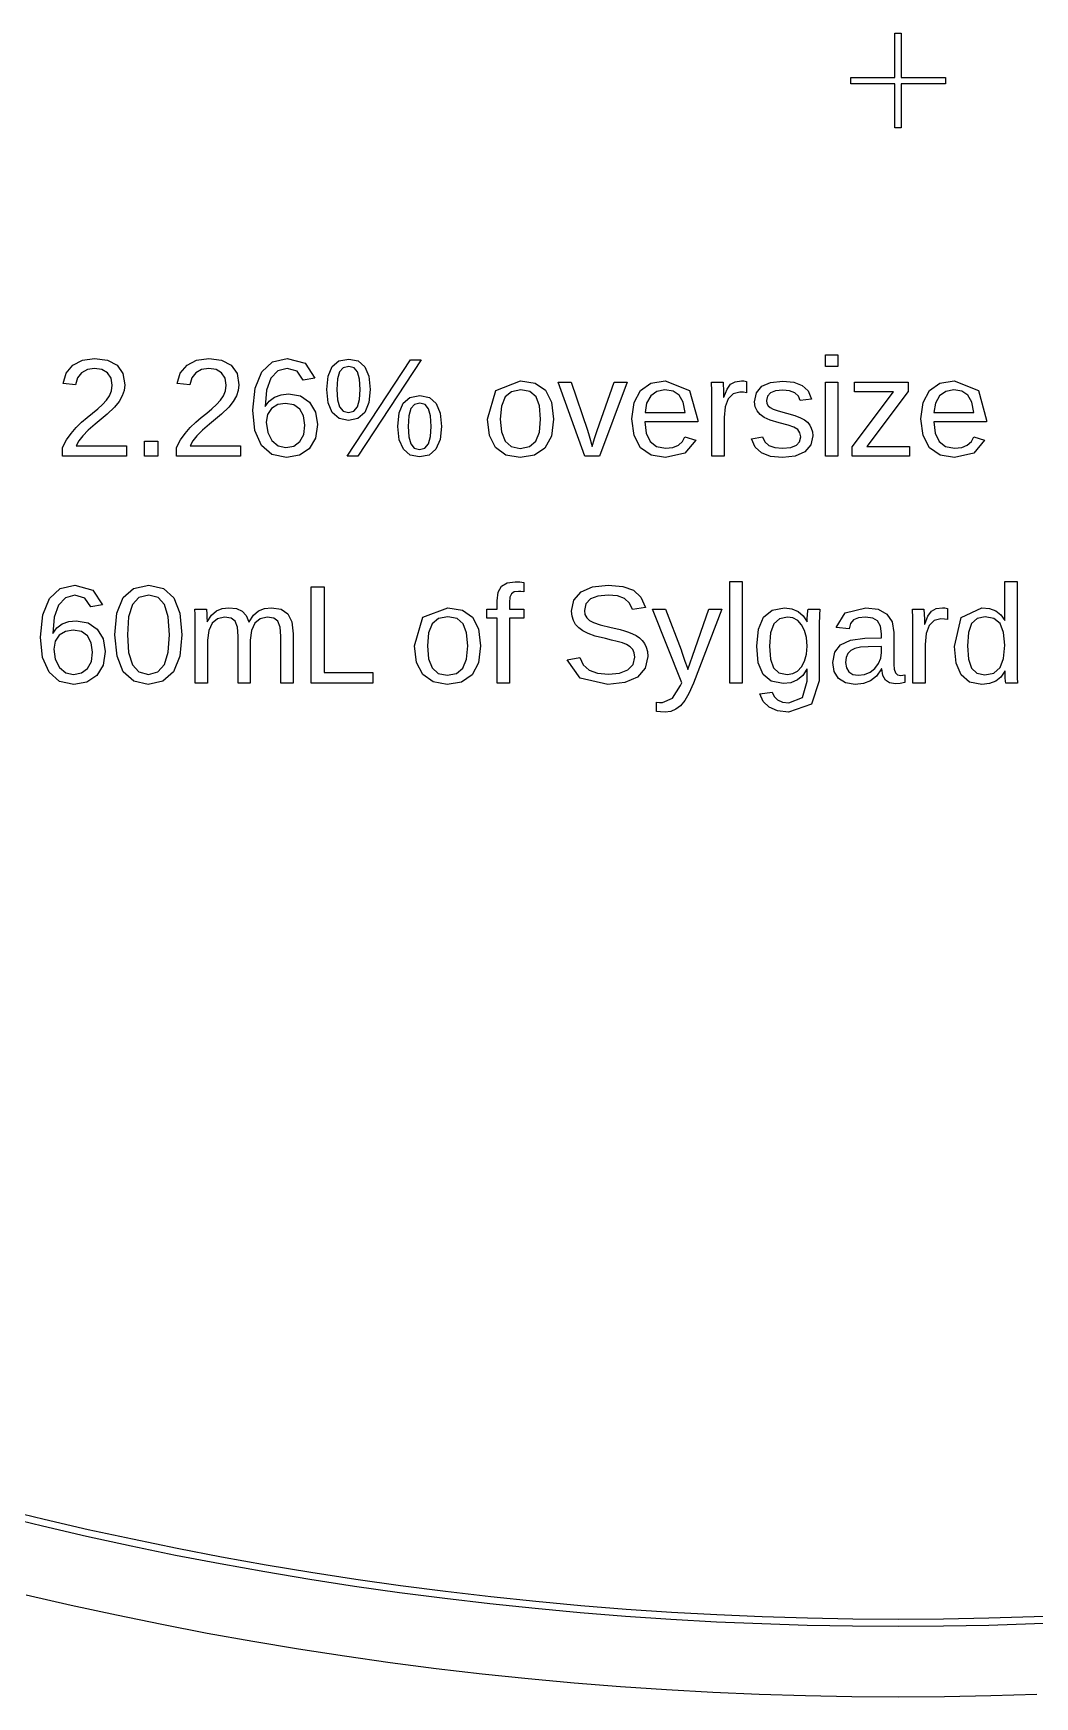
# Model space of a CAD drawing. Extents: x -16 to 132, y -40 to 113.
# Drawn here: x 37.69 to 57.99, y -39.69 to -5.94 of the extents above; entities that cross this region are included whole.
import ezdxf

# ---------------------------------------------------------------- set-up
doc = ezdxf.new("R2010")
doc.units = 0

msp = doc.modelspace()

# ---------------------------------------------------------------- linework, layer by layer
for p, q in [((55.1565, -6.83862), (55.1565, -5.94385)), ((55.1565, -5.94385), (55.2843, -5.94385)), ((55.2843, -5.94385), (55.2843, -6.83862)), ((54.2617, -6.96646), (54.2617, -6.83862)), ((54.2617, -6.83862), (55.1565, -6.83862)), ((55.1565, -6.96646), (54.2617, -6.96646)), ((55.1565, -7.86124), (55.1565, -6.96646)), ((55.2843, -6.83862), (56.1791, -6.83862)), ((56.1791, -6.96646), (55.2843, -6.96646)), ((55.2843, -6.96646), (55.2843, -7.86124)), ((56.1791, -6.83862), (56.1791, -6.96646)), ((55.2843, -7.86124), (55.1565, -7.86124)), ((53.7491, -12.7026), (53.7491, -12.464)), ((53.7491, -12.464), (53.9988, -12.464)), ((53.9988, -12.464), (53.9988, -12.7026)), ((38.3572, -12.8402), (38.4927, -12.6776)), ((38.4927, -12.6776), (38.6884, -12.5736)), ((38.7875, -12.7659), (38.6702, -12.8309)), ((38.6884, -12.5736), (38.933, -12.5389)), ((38.933, -12.7442), (38.7875, -12.7659)), ((38.933, -12.5389), (39.1943, -12.5738)), ((39.0824, -12.7664), (38.933, -12.7442)), ((39.1951, -12.8329), (39.0824, -12.7664)), ((39.1943, -12.5738), (39.3872, -12.6783)), ((39.3872, -12.6783), (39.5063, -12.847)), ((40.6707, -12.8402), (40.8061, -12.6776)), ((40.8061, -12.6776), (41.0018, -12.5736)), ((41.101, -12.7659), (40.9836, -12.8309)), ((41.0018, -12.5736), (41.2464, -12.5389)), ((41.2464, -12.7442), (41.101, -12.7659)), ((41.2464, -12.5389), (41.5077, -12.5738)), ((41.3959, -12.7664), (41.2464, -12.7442)), ((41.5086, -12.8329), (41.3959, -12.7664)), ((41.5077, -12.5738), (41.7007, -12.6783)), ((41.7007, -12.6783), (41.8197, -12.847)), ((42.1855, -13.1415), (42.3218, -12.8108)), ((42.3218, -12.8108), (42.542, -12.6069)), ((42.6469, -12.7912), (42.5056, -12.9404)), ((42.542, -12.6069), (42.8391, -12.5389)), ((42.8363, -12.7414), (42.6469, -12.7912)), ((43.0409, -12.8011), (42.8363, -12.7414)), ((42.8391, -12.5389), (43.1997, -12.6384)), ((43.1581, -12.9799), (43.0409, -12.8011)), ((43.1997, -12.6384), (43.3967, -12.937)), ((43.6666, -12.8994), (43.7466, -12.7061)), ((43.7466, -12.7061), (43.8847, -12.5901)), ((43.8992, -12.8114), (43.8576, -12.9562)), ((43.8847, -12.5901), (44.0851, -12.5514)), ((43.9734, -12.7288), (43.8992, -12.8114)), ((44.0851, -12.7012), (43.9734, -12.7288)), ((44.0546, -14.5222), (45.3333, -12.5681)), ((44.0851, -12.5514), (44.2772, -12.5902)), ((44.1919, -12.7293), (44.0851, -12.7012)), ((44.2626, -12.8135), (44.1919, -12.7293)), ((44.3021, -12.9588), (44.2626, -12.8135)), ((45.551, -12.5681), (44.2695, -14.5222)), ((44.2772, -12.5902), (44.4124, -12.7067)), ((44.4124, -12.7067), (44.4925, -12.9002)), ((45.3333, -12.5681), (45.551, -12.5681)), ((53.9988, -12.7026), (53.7491, -12.7026)), ((38.2936, -13.0507), (38.3572, -12.8402)), ((38.5488, -13.0743), (38.2936, -13.0507)), ((38.5882, -12.9351), (38.5488, -13.0743)), ((38.6702, -12.8309), (38.5882, -12.9351)), ((39.2659, -12.9397), (39.1951, -12.8329)), ((39.2894, -13.0826), (39.2659, -12.9397)), ((39.2757, -13.1956), (39.2894, -13.0826)), ((39.5063, -12.847), (39.546, -13.0743)), ((39.546, -13.0743), (39.533, -13.1877)), ((40.6071, -13.0507), (40.6707, -12.8402)), ((40.8623, -13.0743), (40.6071, -13.0507)), ((40.9016, -12.9351), (40.8623, -13.0743)), ((40.9836, -12.8309), (40.9016, -12.9351)), ((41.5793, -12.9397), (41.5086, -12.8329)), ((41.6029, -13.0826), (41.5793, -12.9397)), ((41.5892, -13.1956), (41.6029, -13.0826)), ((41.8197, -12.847), (41.8595, -13.0743)), ((41.8595, -13.0743), (41.8465, -13.1877)), ((42.1401, -13.5902), (42.1855, -13.1415)), ((42.5056, -12.9404), (42.4177, -13.184)), ((43.3967, -12.937), (43.1581, -12.9799)), ((43.6399, -13.17), (43.6666, -12.8994)), ((43.8576, -12.9562), (43.8438, -13.17)), ((44.3153, -13.17), (44.3021, -12.9588)), ((44.4925, -12.9002), (44.5192, -13.17)), ((47.0633, -13.188), (47.5678, -12.9939)), ((47.5678, -12.9939), (47.8663, -13.0412)), ((47.8663, -13.0412), (48.074, -13.1832)), ((48.8734, -14.5222), (48.3283, -13.0216)), ((48.3283, -13.0216), (48.5946, -13.0216)), ((48.5946, -13.0216), (48.9247, -13.9979)), ((49.123, -14.0007), (49.4642, -13.0216)), ((49.7291, -13.0216), (49.1688, -14.5222)), ((49.4642, -13.0216), (49.7291, -13.0216)), ((50.0003, -13.1922), (50.2117, -13.0434)), ((50.2117, -13.0434), (50.4975, -12.9939)), ((50.4975, -12.9939), (50.9937, -13.1932)), ((51.4432, -13.2047), (51.437, -13.0216)), ((51.437, -13.0216), (51.6728, -13.0216)), ((51.6728, -13.0216), (51.6811, -13.2258)), ((51.7535, -13.1658), (51.8267, -13.0646)), ((51.8267, -13.0646), (51.9203, -13.0115)), ((51.9203, -13.0115), (52.0458, -12.9939)), ((52.0458, -12.9939), (52.0961, -12.9973)), ((52.0961, -12.9973), (52.1471, -13.0077)), ((52.1471, -13.0077), (52.1471, -13.2365)), ((52.3474, -13.2374), (52.4571, -13.1055)), ((52.4571, -13.1055), (52.6369, -13.0249)), ((52.6369, -13.0249), (52.8836, -12.998)), ((52.8836, -12.998), (53.1064, -13.0198)), ((53.1064, -13.0198), (53.2782, -13.0854)), ((53.2782, -13.0854), (53.3976, -13.1991)), ((53.7491, -14.5222), (53.7491, -13.0216)), ((53.7491, -13.0216), (53.9988, -13.0216)), ((53.9988, -13.0216), (53.9988, -14.5222)), ((54.3377, -13.2144), (54.3377, -13.0216)), ((54.3377, -13.0216), (55.425, -13.0216)), ((55.425, -13.0216), (55.425, -13.2116)), ((55.8571, -13.1922), (56.0685, -13.0434)), ((56.0685, -13.0434), (56.3543, -12.9939)), ((56.3543, -12.9939), (56.8505, -13.1932)), ((38.997, -13.5625), (39.0911, -13.4765)), ((39.0911, -13.4765), (39.1714, -13.3884)), ((39.1714, -13.3884), (39.2346, -13.2962)), ((39.2346, -13.2962), (39.2757, -13.1956)), ((39.4293, -13.4127), (39.3394, -13.525)), ((39.494, -13.3003), (39.4293, -13.4127)), ((39.533, -13.1877), (39.494, -13.3003)), ((41.3104, -13.5625), (41.4045, -13.4765)), ((41.4045, -13.4765), (41.4848, -13.3884)), ((41.4848, -13.3884), (41.5481, -13.2962)), ((41.5481, -13.2962), (41.5892, -13.1956)), ((41.7428, -13.4127), (41.6528, -13.525)), ((41.8074, -13.3003), (41.7428, -13.4127)), ((41.8465, -13.1877), (41.8074, -13.3003)), ((42.4177, -13.184), (42.3884, -13.5167)), ((42.3884, -13.5167), (42.4702, -13.4056)), ((42.4702, -13.4056), (42.5798, -13.3246)), ((42.6451, -13.477), (42.5208, -13.5535)), ((42.5798, -13.3246), (42.7122, -13.2752)), ((42.8031, -13.4515), (42.6451, -13.477)), ((42.7122, -13.2752), (42.8627, -13.2587)), ((42.9684, -13.4803), (42.8031, -13.4515)), ((42.8627, -13.2587), (43.1052, -13.301)), ((43.0929, -13.5666), (42.9684, -13.4803)), ((43.1052, -13.301), (43.2919, -13.4279)), ((43.2919, -13.4279), (43.411, -13.6263)), ((43.6674, -13.438), (43.6399, -13.17)), ((43.7501, -13.6346), (43.6674, -13.438)), ((43.8438, -13.17), (43.8576, -13.3785)), ((43.8576, -13.3785), (43.8992, -13.5243)), ((44.2591, -13.5222), (44.3013, -13.3759)), ((44.3013, -13.3759), (44.3153, -13.17)), ((44.4916, -13.4362), (44.4089, -13.6332)), ((44.5192, -13.17), (44.4916, -13.4362)), ((45.1088, -13.6445), (45.1883, -13.4494)), ((45.1883, -13.4494), (45.3255, -13.3335)), ((45.3255, -13.3335), (45.5247, -13.2948)), ((45.416, -13.4761), (45.3423, -13.5583)), ((45.5247, -13.4487), (45.416, -13.4761)), ((45.5247, -13.2948), (45.7216, -13.3345)), ((45.6327, -13.4767), (45.5247, -13.4487)), ((45.7043, -13.5604), (45.6327, -13.4767)), ((45.7216, -13.3345), (45.8575, -13.4536)), ((45.8575, -13.4536), (45.9366, -13.6497)), ((46.8951, -13.7705), (47.0633, -13.188)), ((47.255, -13.3219), (47.1817, -13.5058)), ((47.3831, -13.2142), (47.255, -13.3219)), ((47.5719, -13.1783), (47.3831, -13.2142)), ((47.7583, -13.2135), (47.5719, -13.1783)), ((47.8819, -13.3191), (47.7583, -13.2135)), ((47.9511, -13.5023), (47.8819, -13.3191)), ((48.074, -13.1832), (48.1957, -13.4247)), ((48.1957, -13.4247), (48.2363, -13.7705)), ((49.8263, -13.7622), (49.8698, -13.4338)), ((49.8698, -13.4338), (50.0003, -13.1922)), ((50.1239, -13.4437), (50.0912, -13.6332)), ((50.2056, -13.2997), (50.1239, -13.4437)), ((50.3306, -13.2086), (50.2056, -13.2997)), ((50.4934, -13.1783), (50.3306, -13.2086)), ((50.6588, -13.2055), (50.4934, -13.1783)), ((50.7804, -13.2872), (50.6588, -13.2055)), ((50.8605, -13.4281), (50.7804, -13.2872)), ((50.9011, -13.6332), (50.8605, -13.4281)), ((50.9937, -13.1932), (51.1591, -13.7913)), ((51.4453, -13.3711), (51.4432, -13.2047)), ((51.4453, -14.5222), (51.4453, -13.3711)), ((51.6811, -13.2258), (51.6838, -13.3281)), ((51.6838, -13.3281), (51.6894, -13.3281)), ((51.6894, -13.3281), (51.7535, -13.1658)), ((51.7768, -13.3565), (51.7154, -13.5193)), ((51.877, -13.2561), (51.7768, -13.3565)), ((52.0139, -13.2227), (51.877, -13.2561)), ((52.0888, -13.2262), (52.0139, -13.2227)), ((52.1471, -13.2365), (52.0888, -13.2262)), ((52.3108, -13.4182), (52.3474, -13.2374)), ((52.3236, -13.5205), (52.3108, -13.4182)), ((52.5736, -13.3024), (52.5535, -13.3933)), ((52.5535, -13.3933), (52.5618, -13.4515)), ((52.5618, -13.4515), (52.5868, -13.4987)), ((52.6339, -13.2379), (52.5736, -13.3024)), ((52.7366, -13.1994), (52.6339, -13.2379)), ((52.8836, -13.1866), (52.7366, -13.1994)), ((53.0207, -13.2), (52.8836, -13.1866)), ((53.127, -13.24), (53.0207, -13.2)), ((53.2003, -13.305), (53.127, -13.24)), ((53.2386, -13.3933), (53.2003, -13.305)), ((53.4633, -13.3655), (53.2386, -13.3933)), ((53.3976, -13.1991), (53.4633, -13.3655)), ((54.2905, -14.3322), (55.1296, -13.2144)), ((55.1296, -13.2144), (54.3377, -13.2144)), ((55.425, -13.2116), (54.5846, -14.3294)), ((55.6831, -13.7622), (55.7266, -13.4338)), ((55.7266, -13.4338), (55.8571, -13.1922)), ((55.9807, -13.4437), (55.948, -13.6332)), ((56.0624, -13.2997), (55.9807, -13.4437)), ((56.1874, -13.2086), (56.0624, -13.2997)), ((56.3502, -13.1783), (56.1874, -13.2086)), ((56.5155, -13.2055), (56.3502, -13.1783)), ((56.6372, -13.2872), (56.5155, -13.2055)), ((56.7173, -13.4281), (56.6372, -13.2872)), ((56.7579, -13.6332), (56.7173, -13.4281)), ((56.8505, -13.1932), (57.0159, -13.7913)), ((38.6695, -13.835), (38.7813, -13.7381)), ((38.7813, -13.7381), (38.8921, -13.6485)), ((38.8921, -13.6485), (38.997, -13.5625)), ((39.1899, -13.6682), (38.9469, -13.8731)), ((39.3394, -13.525), (39.1899, -13.6682)), ((40.9829, -13.835), (41.0947, -13.7381)), ((41.0947, -13.7381), (41.2055, -13.6485)), ((41.2055, -13.6485), (41.3104, -13.5625)), ((41.5034, -13.6682), (41.2603, -13.8731)), ((41.6528, -13.525), (41.5034, -13.6682)), ((42.1838, -14.0031), (42.1401, -13.5902)), ((42.4402, -13.6746), (42.4133, -13.8343)), ((42.4133, -13.8343), (42.4413, -14.0399)), ((42.5208, -13.5535), (42.4402, -13.6746)), ((43.1709, -13.706), (43.0929, -13.5666)), ((43.1969, -13.8939), (43.1709, -13.706)), ((43.411, -13.6263), (43.4507, -13.8828)), ((43.8876, -13.7552), (43.7501, -13.6346)), ((44.0795, -13.7955), (43.8876, -13.7552)), ((43.8992, -13.5243), (43.9727, -13.6101)), ((43.9727, -13.6101), (44.0823, -13.6387)), ((44.2714, -13.7549), (44.0795, -13.7955)), ((44.0823, -13.6387), (44.1868, -13.6096)), ((44.1868, -13.6096), (44.2591, -13.5222)), ((44.4089, -13.6332), (44.2714, -13.7549)), ((45.0822, -13.9203), (45.1088, -13.6445)), ((45.3002, -13.7036), (45.2861, -13.9203)), ((45.3423, -13.5583), (45.3002, -13.7036)), ((45.7443, -13.7062), (45.7043, -13.5604)), ((45.7577, -13.9203), (45.7443, -13.7062)), ((45.9366, -13.6497), (45.9629, -13.9203)), ((46.9371, -14.1045), (46.8951, -13.7705)), ((47.1817, -13.5058), (47.1572, -13.7705)), ((47.1572, -13.7705), (47.1814, -14.0303)), ((47.95, -14.0364), (47.9741, -13.7705)), ((47.9741, -13.7705), (47.9511, -13.5023)), ((48.2363, -13.7705), (48.1929, -14.1141)), ((49.8698, -14.1051), (49.8263, -13.7622)), ((51.1591, -13.8246), (50.0884, -13.8246)), ((50.0884, -13.8246), (50.1151, -14.0531)), ((50.0912, -13.6332), (50.9011, -13.6332)), ((51.1591, -13.7913), (51.1591, -13.8246)), ((51.7154, -13.5193), (51.6949, -13.74)), ((51.6949, -13.74), (51.6949, -14.5222)), ((52.3621, -13.6055), (52.3236, -13.5205)), ((52.4233, -13.676), (52.3621, -13.6055)), ((52.5043, -13.7351), (52.4233, -13.676)), ((52.6261, -13.789), (52.5043, -13.7351)), ((52.5868, -13.4987), (52.6281, -13.5372)), ((52.8101, -13.844), (52.6261, -13.789)), ((52.6281, -13.5372), (52.6853, -13.5694)), ((52.6853, -13.5694), (52.7865, -13.6041)), ((52.7865, -13.6041), (52.9599, -13.6498)), ((52.9599, -13.6498), (53.1305, -13.6979)), ((53.1305, -13.6979), (53.2456, -13.7421)), ((53.2456, -13.7421), (53.3238, -13.7866)), ((53.3238, -13.7866), (53.3836, -13.8357)), ((55.7266, -14.1051), (55.6831, -13.7622)), ((57.0159, -13.8246), (55.9452, -13.8246)), ((55.9452, -13.8246), (55.9719, -14.0531)), ((55.948, -13.6332), (56.7579, -13.6332)), ((57.0159, -13.7913), (57.0159, -13.8246)), ((38.3611, -14.1933), (38.4552, -14.0597)), ((38.4552, -14.0597), (38.5598, -13.9414)), ((38.5598, -13.9414), (38.6695, -13.835)), ((38.6931, -14.1082), (38.6119, -14.211)), ((38.8037, -13.9971), (38.6931, -14.1082)), ((38.9469, -13.8731), (38.8037, -13.9971)), ((40.6745, -14.1933), (40.7686, -14.0597)), ((40.7686, -14.0597), (40.8732, -13.9414)), ((40.8732, -13.9414), (40.9829, -13.835)), ((41.0065, -14.1082), (40.9254, -14.211)), ((41.1171, -13.9971), (41.0065, -14.1082)), ((41.2603, -13.8731), (41.1171, -13.9971)), ((42.3149, -14.3045), (42.1838, -14.0031)), ((42.4413, -14.0399), (42.525, -14.2046)), ((43.0943, -14.2275), (43.1713, -14.0834)), ((43.1713, -14.0834), (43.1969, -13.8939)), ((43.4088, -14.1595), (43.2829, -14.371)), ((43.4507, -13.8828), (43.4088, -14.1595)), ((45.1098, -14.1892), (45.0822, -13.9203)), ((45.2861, -13.9203), (45.2998, -14.1267)), ((45.2998, -14.1267), (45.3409, -14.2719)), ((45.7008, -14.2705), (45.7435, -14.125)), ((45.7435, -14.125), (45.7577, -13.9203)), ((45.9629, -13.9203), (45.9348, -14.1839)), ((47.063, -14.3495), (46.9371, -14.1045)), ((47.1814, -14.0303), (47.2536, -14.2164)), ((47.8778, -14.2212), (47.95, -14.0364)), ((48.1929, -14.1141), (48.0629, -14.3571)), ((48.9247, -13.9979), (48.9576, -14.1078)), ((48.9576, -14.1078), (49.0204, -14.3266)), ((49.0204, -14.3266), (49.0689, -14.1644)), ((49.0689, -14.1644), (49.123, -14.0007)), ((50.0003, -14.3516), (49.8698, -14.1051)), ((50.1151, -14.0531), (50.1952, -14.2226)), ((50.8493, -14.2237), (50.8997, -14.1325)), ((50.8997, -14.1325), (51.1189, -14.1949)), ((52.2512, -14.1699), (52.4717, -14.1269)), ((52.3235, -14.3396), (52.2512, -14.1699)), ((52.4717, -14.1269), (52.5206, -14.2314)), ((52.989, -13.8911), (52.8101, -13.844)), ((53.1062, -13.932), (52.989, -13.8911)), ((53.1859, -13.9827), (53.1062, -13.932)), ((53.2317, -14.0465), (53.1859, -13.9827)), ((53.2249, -14.2289), (53.247, -14.1269)), ((53.247, -14.1269), (53.2317, -14.0465)), ((53.3836, -13.8357), (53.4285, -13.891)), ((53.4285, -13.891), (53.4619, -13.9543)), ((53.4897, -14.1075), (53.4496, -14.2954)), ((53.4619, -13.9543), (53.4827, -14.0262)), ((53.4827, -14.0262), (53.4897, -14.1075)), ((55.8571, -14.3516), (55.7266, -14.1051)), ((55.9719, -14.0531), (56.052, -14.2226)), ((56.7061, -14.2237), (56.7565, -14.1325)), ((56.7565, -14.1325), (56.9756, -14.1949)), ((38.2825, -14.3461), (38.3611, -14.1933)), ((38.2825, -14.5222), (38.2825, -14.3461)), ((38.6119, -14.211), (38.5572, -14.31)), ((38.5572, -14.31), (39.5765, -14.31)), ((39.5765, -14.31), (39.5765, -14.5222)), ((39.9418, -14.5222), (39.9418, -14.2184)), ((39.9418, -14.2184), (40.2122, -14.2184)), ((40.2122, -14.2184), (40.2122, -14.5222)), ((40.596, -14.3461), (40.6745, -14.1933)), ((40.596, -14.5222), (40.596, -14.3461)), ((40.9254, -14.211), (40.8706, -14.31)), ((40.8706, -14.31), (41.89, -14.31)), ((41.89, -14.31), (41.89, -14.5222)), ((42.5285, -14.4885), (42.3149, -14.3045)), ((42.525, -14.2046), (42.6524, -14.3128)), ((42.8197, -14.5499), (42.5285, -14.4885)), ((42.6524, -14.3128), (42.8114, -14.3488)), ((42.8114, -14.3488), (42.9723, -14.3185)), ((43.0832, -14.5052), (42.8197, -14.5499)), ((42.9723, -14.3185), (43.0943, -14.2275)), ((43.2829, -14.371), (43.0832, -14.5052)), ((45.1925, -14.3828), (45.1098, -14.1892)), ((45.3293, -14.4998), (45.1925, -14.3828)), ((45.5191, -14.5388), (45.3293, -14.4998)), ((45.3409, -14.2719), (45.4136, -14.3577)), ((45.4136, -14.3577), (45.5219, -14.3863)), ((45.7116, -14.4988), (45.5191, -14.5388)), ((45.5219, -14.3863), (45.6277, -14.3573)), ((45.6277, -14.3573), (45.7008, -14.2705)), ((45.8506, -14.3786), (45.7116, -14.4988)), ((45.9348, -14.1839), (45.8506, -14.3786)), ((47.271, -14.4998), (47.063, -14.3495)), ((47.2536, -14.2164), (47.3776, -14.3282)), ((47.5595, -14.5499), (47.271, -14.4998)), ((47.3776, -14.3282), (47.5567, -14.3655)), ((47.5567, -14.3655), (47.7493, -14.3294)), ((47.8504, -14.5017), (47.5595, -14.5499)), ((47.7493, -14.3294), (47.8778, -14.2212)), ((48.0629, -14.3571), (47.8504, -14.5017)), ((50.2141, -14.5003), (50.0003, -14.3516)), ((50.1952, -14.2226), (50.3266, -14.3277)), ((50.5072, -14.5499), (50.2141, -14.5003)), ((50.3266, -14.3277), (50.5072, -14.3627)), ((50.5072, -14.3627), (50.6534, -14.3464)), ((50.8987, -14.4612), (50.5072, -14.5499)), ((50.6534, -14.3464), (50.7673, -14.2975)), ((50.7673, -14.2975), (50.8493, -14.2237)), ((51.1189, -14.1949), (50.8987, -14.4612)), ((52.4488, -14.4577), (52.3235, -14.3396)), ((52.6327, -14.5269), (52.4488, -14.4577)), ((52.5206, -14.2314), (52.6034, -14.3038)), ((52.6034, -14.3038), (52.7227, -14.3459)), ((52.7227, -14.3459), (52.8808, -14.3599)), ((52.8808, -14.3599), (53.0453, -14.3454)), ((53.0453, -14.3454), (53.1589, -14.3017)), ((53.3295, -14.4348), (53.1372, -14.5211)), ((53.1589, -14.3017), (53.2249, -14.2289)), ((53.4496, -14.2954), (53.3295, -14.4348)), ((54.2905, -14.5222), (54.2905, -14.3322)), ((54.5846, -14.3294), (55.4541, -14.3294)), ((55.4541, -14.3294), (55.4541, -14.5222)), ((56.0709, -14.5003), (55.8571, -14.3516)), ((56.052, -14.2226), (56.1834, -14.3277)), ((56.364, -14.5499), (56.0709, -14.5003)), ((56.1834, -14.3277), (56.364, -14.3627)), ((56.364, -14.3627), (56.5102, -14.3464)), ((56.7555, -14.4612), (56.364, -14.5499)), ((56.5102, -14.3464), (56.6241, -14.2975)), ((56.6241, -14.2975), (56.7061, -14.2237)), ((56.9756, -14.1949), (56.7555, -14.4612)), ((39.5765, -14.5222), (38.2825, -14.5222)), ((40.2122, -14.5222), (39.9418, -14.5222)), ((41.89, -14.5222), (40.596, -14.5222)), ((44.2695, -14.5222), (44.0546, -14.5222)), ((49.1688, -14.5222), (48.8734, -14.5222)), ((51.6949, -14.5222), (51.4453, -14.5222)), ((52.8808, -14.5499), (52.6327, -14.5269)), ((53.1372, -14.5211), (52.8808, -14.5499)), ((53.9988, -14.5222), (53.7491, -14.5222)), ((55.4541, -14.5222), (54.2905, -14.5222)), ((38.0173, -17.4125), (38.2375, -17.2086)), ((38.2375, -17.2086), (38.5346, -17.1406)), ((38.5346, -17.1406), (38.8952, -17.2401)), ((39.5094, -17.3916), (39.7215, -17.2034)), ((39.7215, -17.2034), (40.0289, -17.1406)), ((40.0289, -17.1406), (40.3289, -17.2041)), ((40.3289, -17.2041), (40.5385, -17.3944)), ((43.3206, -19.1239), (43.3206, -17.1698)), ((43.3206, -17.1698), (43.5855, -17.1698)), ((43.5855, -17.1698), (43.5855, -18.9075)), ((47.1145, -17.2776), (47.1821, -17.1587)), ((47.1821, -17.1587), (47.2962, -17.091)), ((47.2962, -17.091), (47.4581, -17.0685)), ((47.4581, -17.0685), (47.5541, -17.0727)), ((47.5541, -17.0727), (47.6342, -17.0852)), ((47.6342, -17.0852), (47.6342, -17.2752)), ((48.7949, -17.2766), (49.0284, -17.1746)), ((49.0284, -17.1746), (49.3448, -17.1406)), ((49.3448, -17.1406), (49.6385, -17.1661)), ((49.6385, -17.1661), (49.8538, -17.2426)), ((51.8109, -19.1239), (51.8109, -17.0657)), ((51.8109, -17.0657), (52.0606, -17.0657)), ((52.0606, -17.0657), (52.0606, -19.1239)), ((57.3837, -17.6884), (57.3837, -17.0657)), ((57.3837, -17.0657), (57.6334, -17.0657)), ((57.6334, -17.0657), (57.6334, -18.8146)), ((37.8811, -17.7432), (38.0173, -17.4125)), ((38.2011, -17.5421), (38.1132, -17.7857)), ((38.3424, -17.3929), (38.2011, -17.5421)), ((38.5318, -17.3431), (38.3424, -17.3929)), ((38.7364, -17.4028), (38.5318, -17.3431)), ((38.8536, -17.5816), (38.7364, -17.4028)), ((39.0922, -17.5387), (38.8536, -17.5816)), ((38.8952, -17.2401), (39.0922, -17.5387)), ((39.3862, -17.7058), (39.5094, -17.3916)), ((39.698, -17.5304), (39.6226, -17.7779)), ((39.831, -17.3899), (39.698, -17.5304)), ((40.0289, -17.3431), (39.831, -17.3899)), ((40.2218, -17.3906), (40.0289, -17.3431)), ((40.3513, -17.5331), (40.2218, -17.3906)), ((40.4246, -17.7814), (40.3513, -17.5331)), ((40.5385, -17.3944), (40.6618, -17.7092)), ((47.0919, -17.4541), (47.1145, -17.2776)), ((47.0919, -17.6233), (47.0919, -17.4541)), ((47.3523, -17.3809), (47.3416, -17.4887)), ((47.3416, -17.4887), (47.3416, -17.6233)), ((47.3846, -17.3126), (47.3523, -17.3809)), ((47.4408, -17.2762), (47.3846, -17.3126)), ((47.5233, -17.2641), (47.4408, -17.2762)), ((47.5753, -17.2668), (47.5233, -17.2641)), ((47.6342, -17.2752), (47.5753, -17.2668)), ((48.6028, -17.6635), (48.6508, -17.4412)), ((48.6508, -17.4412), (48.7949, -17.2766)), ((48.8916, -17.5148), (48.8608, -17.6496)), ((48.9842, -17.418), (48.8916, -17.5148)), ((49.1354, -17.3598), (48.9842, -17.418)), ((49.3421, -17.3403), (49.1354, -17.3598)), ((49.5324, -17.3578), (49.3421, -17.3403)), ((49.6763, -17.4104), (49.5324, -17.3578)), ((49.7775, -17.5018), (49.6763, -17.4104)), ((49.84, -17.6358), (49.7775, -17.5018)), ((49.8538, -17.2426), (50.0036, -17.3804)), ((50.0036, -17.3804), (50.1007, -17.59)), ((37.8356, -18.1919), (37.8811, -17.7432)), ((38.1132, -17.7857), (38.0839, -18.1184)), ((38.2753, -17.9263), (38.4077, -17.8769)), ((38.4077, -17.8769), (38.5582, -17.8604)), ((38.5582, -17.8604), (38.8007, -17.9027)), ((39.3451, -18.1461), (39.3862, -17.7058)), ((39.6226, -17.7779), (39.5975, -18.1461)), ((40.4491, -18.1461), (40.4246, -17.7814)), ((40.6618, -17.7092), (40.7029, -18.1461)), ((40.9717, -17.7325), (40.9655, -17.6233)), ((40.9655, -17.6233), (41.2013, -17.6233)), ((40.9738, -17.9437), (40.9717, -17.7325)), ((41.2013, -17.6233), (41.2027, -17.6361)), ((41.2027, -17.6361), (41.2041, -17.6607)), ((41.2041, -17.6607), (41.2056, -17.6935)), ((41.2056, -17.6935), (41.2075, -17.7308)), ((41.2075, -17.7308), (41.2098, -17.7878)), ((41.2098, -17.7878), (41.2124, -17.8798)), ((41.2124, -17.8798), (41.2165, -17.8798)), ((41.2165, -17.8798), (41.3029, -17.7446)), ((41.3029, -17.7446), (41.401, -17.658)), ((41.4246, -17.8188), (41.315, -17.9104)), ((41.401, -17.658), (41.5164, -17.6111)), ((41.5674, -17.7883), (41.4246, -17.8188)), ((41.5164, -17.6111), (41.6548, -17.5956)), ((41.6988, -17.8091), (41.5674, -17.7883)), ((41.6548, -17.5956), (41.8075, -17.6125)), ((41.7824, -17.8715), (41.6988, -17.8091)), ((41.8271, -17.9884), (41.7824, -17.8715)), ((41.8075, -17.6125), (41.9245, -17.6635)), ((41.9245, -17.6635), (42.0086, -17.7516)), ((42.0086, -17.7516), (42.0625, -17.8798)), ((42.0625, -17.8798), (42.0667, -17.8798)), ((42.0667, -17.8798), (42.1525, -17.7498)), ((42.1525, -17.7498), (42.2546, -17.6621)), ((42.2888, -17.8187), (42.1797, -17.9097)), ((42.2546, -17.6621), (42.3765, -17.6122)), ((42.4342, -17.7883), (42.2888, -17.8187)), ((42.3765, -17.6122), (42.5216, -17.5956)), ((42.5656, -17.8091), (42.4342, -17.7883)), ((42.5216, -17.5956), (42.718, -17.6264)), ((42.6492, -17.8715), (42.5656, -17.8091)), ((42.6939, -17.9884), (42.6492, -17.8715)), ((42.718, -17.6264), (42.8524, -17.719)), ((42.8524, -17.719), (42.9299, -17.8819)), ((42.9299, -17.8819), (42.9557, -18.1239)), ((45.4174, -18.3722), (45.5856, -17.7897)), ((45.5856, -17.7897), (46.0901, -17.5956)), ((45.9054, -17.8159), (45.7773, -17.9236)), ((46.0942, -17.78), (45.9054, -17.8159)), ((46.0901, -17.5956), (46.3886, -17.6429)), ((46.2806, -17.8152), (46.0942, -17.78)), ((46.4042, -17.9208), (46.2806, -17.8152)), ((46.3886, -17.6429), (46.5963, -17.7849)), ((46.5963, -17.7849), (46.718, -18.0264)), ((46.8811, -17.8049), (46.8811, -17.6233)), ((46.8811, -17.6233), (47.0919, -17.6233)), ((47.0919, -17.8049), (46.8811, -17.8049)), ((47.0919, -19.1239), (47.0919, -17.8049)), ((47.3416, -17.6233), (47.6342, -17.6233)), ((47.6342, -17.8049), (47.3416, -17.8049)), ((47.3416, -17.8049), (47.3416, -19.1239)), ((47.6342, -17.6233), (47.6342, -17.8049)), ((48.612, -17.7668), (48.6028, -17.6635)), ((48.6396, -17.8577), (48.612, -17.7668)), ((48.6845, -17.9369), (48.6396, -17.8577)), ((48.8608, -17.6496), (48.8727, -17.732)), ((48.8727, -17.732), (48.9086, -17.7987)), ((48.9086, -17.7987), (48.967, -17.8531)), ((48.967, -17.8531), (49.0466, -17.8986)), ((50.1007, -17.59), (49.84, -17.6358)), ((50.8345, -19.1169), (50.2395, -17.6233)), ((50.2395, -17.6233), (50.5058, -17.6233)), ((50.5058, -17.6233), (50.822, -18.4526)), ((51.055, -18.5788), (51.3837, -17.6233)), ((51.6472, -17.6233), (51.0702, -19.1239)), ((51.3837, -17.6233), (51.6472, -17.6233)), ((52.39, -18.0305), (52.4945, -17.789)), ((52.4945, -17.789), (52.6701, -17.647)), ((52.6701, -17.647), (52.9182, -17.5997)), ((52.8138, -17.8202), (52.7005, -17.9242)), ((52.9792, -17.7855), (52.8138, -17.8202)), ((52.9182, -17.5997), (53.0671, -17.6179)), ((53.0883, -17.8031), (52.9792, -17.7855)), ((53.0671, -17.6179), (53.1949, -17.6725)), ((53.1852, -17.8556), (53.0883, -17.8031)), ((53.2658, -17.9412), (53.1852, -17.8556)), ((53.1949, -17.6725), (53.2987, -17.7607)), ((53.2987, -17.7607), (53.3759, -17.8798)), ((53.3759, -17.8798), (53.3786, -17.8798)), ((53.3786, -17.8798), (53.38, -17.823)), ((53.38, -17.823), (53.3842, -17.7356)), ((53.3842, -17.7356), (53.3897, -17.6562)), ((53.3897, -17.6562), (53.3953, -17.6233)), ((53.3953, -17.6233), (53.6324, -17.6233)), ((53.6262, -17.7384), (53.6241, -17.9339)), ((53.6324, -17.6233), (53.6262, -17.7384)), ((53.9658, -18.0005), (54.1482, -17.6968)), ((54.1482, -17.6968), (54.5677, -17.5956)), ((54.3181, -17.8424), (54.257, -17.9163)), ((54.4173, -17.7998), (54.3181, -17.8424)), ((54.5622, -17.7855), (54.4173, -17.7998)), ((54.7064, -17.8053), (54.5622, -17.7855)), ((54.5677, -17.5956), (54.8156, -17.628)), ((54.8063, -17.8646), (54.7064, -17.8053)), ((54.8645, -17.9697), (54.8063, -17.8646)), ((54.8156, -17.628), (54.9935, -17.7252)), ((54.9935, -17.7252), (55.1006, -17.8838)), ((55.5162, -17.8064), (55.5099, -17.6233)), ((55.5099, -17.6233), (55.7457, -17.6233)), ((55.5182, -17.9728), (55.5162, -17.8064)), ((55.7457, -17.6233), (55.754, -17.8275)), ((55.754, -17.8275), (55.7568, -17.9298)), ((55.7623, -17.9298), (55.8265, -17.7675)), ((55.8265, -17.7675), (55.8996, -17.6663)), ((55.9499, -17.8578), (55.8497, -17.9582)), ((55.8996, -17.6663), (55.9933, -17.6132)), ((56.0869, -17.8244), (55.9499, -17.8578)), ((55.9933, -17.6132), (56.1188, -17.5956)), ((56.1618, -17.8279), (56.0869, -17.8244)), ((56.1188, -17.5956), (56.1691, -17.599)), ((56.22, -17.8382), (56.1618, -17.8279)), ((56.1691, -17.599), (56.22, -17.6094)), ((56.22, -17.6094), (56.22, -17.8382)), ((56.3643, -18.3805), (56.5023, -17.7918)), ((56.5023, -17.7918), (56.9163, -17.5956)), ((56.8205, -17.8148), (56.7104, -17.9194)), ((56.9829, -17.78), (56.8205, -17.8148)), ((56.9163, -17.5956), (57.0727, -17.6111)), ((57.1639, -17.8147), (56.9829, -17.78)), ((57.0727, -17.6111), (57.2006, -17.658)), ((57.288, -17.9187), (57.1639, -17.8147)), ((57.2006, -17.658), (57.3033, -17.7387)), ((57.3033, -17.7387), (57.3837, -17.8563)), ((57.3865, -17.8563), (57.3837, -17.6884)), ((57.3837, -17.8563), (57.3865, -17.8563)), ((37.8793, -18.6048), (37.8356, -18.1919)), ((38.0839, -18.1184), (38.1657, -18.0073)), ((38.2163, -18.1552), (38.1357, -18.2763)), ((38.1657, -18.0073), (38.2753, -17.9263)), ((38.3406, -18.0787), (38.2163, -18.1552)), ((38.4986, -18.0532), (38.3406, -18.0787)), ((38.664, -18.082), (38.4986, -18.0532)), ((38.7884, -18.1683), (38.664, -18.082)), ((38.8665, -18.3077), (38.7884, -18.1683)), ((38.8007, -17.9027), (38.9874, -18.0296)), ((38.9874, -18.0296), (39.1065, -18.228)), ((39.3874, -18.5795), (39.3451, -18.1461)), ((39.5975, -18.1461), (39.623, -18.5064)), ((40.4234, -18.5012), (40.4491, -18.1461)), ((40.7029, -18.1461), (40.6597, -18.5778)), ((40.9738, -19.1239), (40.9738, -17.9437)), ((41.2453, -18.0574), (41.2221, -18.2543)), ((41.315, -17.9104), (41.2453, -18.0574)), ((41.842, -18.1725), (41.8271, -17.9884)), ((41.842, -19.1239), (41.842, -18.1725)), ((42.1116, -18.0565), (42.0889, -18.2543)), ((42.1797, -17.9097), (42.1116, -18.0565)), ((42.7088, -18.1725), (42.6939, -17.9884)), ((42.7088, -19.1239), (42.7088, -18.1725)), ((42.9557, -18.1239), (42.9557, -19.1239)), ((45.704, -18.1075), (45.6796, -18.3722)), ((45.7773, -17.9236), (45.704, -18.1075)), ((46.4734, -18.104), (46.4042, -17.9208)), ((46.4964, -18.3722), (46.4734, -18.104)), ((46.718, -18.0264), (46.7586, -18.3722)), ((48.7457, -18.0054), (48.6845, -17.9369)), ((48.8277, -18.0655), (48.7457, -18.0054)), ((48.935, -18.1198), (48.8277, -18.0655)), ((49.0829, -18.1711), (48.935, -18.1198)), ((49.0466, -17.8986), (49.1815, -17.9442)), ((49.2866, -18.2224), (49.0829, -18.1711)), ((49.1815, -17.9442), (49.4059, -17.9991)), ((49.4059, -17.9991), (49.4958, -18.0201)), ((49.4958, -18.0201), (49.5854, -18.0414)), ((49.5854, -18.0414), (49.673, -18.065)), ((49.673, -18.065), (49.7567, -18.0927)), ((49.7567, -18.0927), (49.836, -18.1252)), ((49.836, -18.1252), (49.91, -18.1628)), ((49.91, -18.1628), (49.9767, -18.2075)), ((49.9767, -18.2075), (50.0341, -18.2613)), ((52.3551, -18.3763), (52.39, -18.0305)), ((52.6349, -18.1059), (52.6131, -18.3736)), ((52.7005, -17.9242), (52.6349, -18.1059)), ((53.3259, -18.0581), (53.2658, -17.9412)), ((53.3634, -18.2032), (53.3259, -18.0581)), ((53.3759, -18.3736), (53.3634, -18.2032)), ((53.6241, -17.9339), (53.6241, -19.0809)), ((54.2265, -18.0241), (53.9658, -18.0005)), ((54.257, -17.9163), (54.2265, -18.0241)), ((54.2527, -18.2515), (54.5469, -18.2141)), ((54.5469, -18.2141), (54.8839, -18.2085)), ((54.8839, -18.1267), (54.8645, -17.9697)), ((54.8839, -18.2085), (54.8839, -18.1267)), ((55.1006, -17.8838), (55.1364, -18.1004)), ((55.1364, -18.1004), (55.1364, -18.7466)), ((55.5182, -19.1239), (55.5182, -17.9728)), ((55.7568, -17.9298), (55.7623, -17.9298)), ((55.7884, -18.121), (55.7679, -18.3417)), ((55.8497, -17.9582), (55.7884, -18.121)), ((56.6474, -18.1023), (56.6265, -18.3722)), ((56.7104, -17.9194), (56.6474, -18.1023)), ((57.3598, -18.0972), (57.288, -17.9187)), ((57.3837, -18.3555), (57.3598, -18.0972)), ((38.1357, -18.2763), (38.1089, -18.436)), ((38.1089, -18.436), (38.1368, -18.6416)), ((38.8925, -18.4956), (38.8665, -18.3077)), ((38.8668, -18.6851), (38.8925, -18.4956)), ((39.1462, -18.4845), (39.1043, -18.7612)), ((39.1065, -18.228), (39.1462, -18.4845)), ((39.623, -18.5064), (39.6994, -18.755)), ((40.3465, -18.7508), (40.4234, -18.5012)), ((41.2221, -18.2543), (41.2221, -19.1239)), ((42.0889, -18.2543), (42.0889, -19.1239)), ((45.4594, -18.7062), (45.4174, -18.3722)), ((45.6796, -18.3722), (45.7036, -18.632)), ((46.4723, -18.6381), (46.4964, -18.3722)), ((46.7586, -18.3722), (46.7152, -18.7158)), ((49.4138, -18.2519), (49.2866, -18.2224)), ((49.5293, -18.2793), (49.4138, -18.2519)), ((49.6312, -18.3088), (49.5293, -18.2793)), ((49.7179, -18.3445), (49.6312, -18.3088)), ((49.7881, -18.3885), (49.7179, -18.3445)), ((49.8407, -18.4429), (49.7881, -18.3885)), ((49.8734, -18.5116), (49.8407, -18.4429)), ((49.8843, -18.5983), (49.8734, -18.5116)), ((50.0341, -18.2613), (50.0811, -18.3247)), ((50.0811, -18.3247), (50.1166, -18.3986)), ((50.1166, -18.3986), (50.139, -18.4845)), ((50.139, -18.4845), (50.1465, -18.5844)), ((50.822, -18.4526), (50.8386, -18.4991)), ((50.8386, -18.4991), (50.8591, -18.5578)), ((50.8591, -18.5578), (50.901, -18.6801)), ((52.3875, -18.7165), (52.3551, -18.3763)), ((52.6131, -18.3736), (52.6335, -18.6381)), ((53.3259, -18.6822), (53.3634, -18.5402)), ((53.3634, -18.5402), (53.3759, -18.3736)), ((53.8992, -18.705), (53.9376, -18.4991)), ((53.9376, -18.4991), (54.0525, -18.3472)), ((54.0525, -18.3472), (54.2527, -18.2515)), ((54.2044, -18.5275), (54.168, -18.6076)), ((54.2635, -18.4672), (54.2044, -18.5275)), ((54.3437, -18.4249), (54.2635, -18.4672)), ((54.4559, -18.3992), (54.3437, -18.4249)), ((54.6107, -18.3888), (54.4559, -18.3992)), ((54.8839, -18.3833), (54.6107, -18.3888)), ((54.8685, -18.6203), (54.8839, -18.5067)), ((54.8839, -18.5067), (54.8839, -18.3833)), ((55.7679, -18.3417), (55.7679, -19.1239)), ((56.3978, -18.7196), (56.3643, -18.3805)), ((56.6265, -18.3722), (56.6473, -18.6423)), ((57.3598, -18.6242), (57.3837, -18.3555)), ((38.0104, -18.9062), (37.8793, -18.6048)), ((38.1368, -18.6416), (38.2205, -18.8063)), ((38.2205, -18.8063), (38.3479, -18.9145)), ((38.6678, -18.9202), (38.7898, -18.8292)), ((38.7898, -18.8292), (38.8668, -18.6851)), ((39.1043, -18.7612), (38.9784, -18.9727)), ((39.5143, -18.8951), (39.3874, -18.5795)), ((39.7254, -19.0875), (39.5143, -18.8951)), ((39.6994, -18.755), (39.8314, -18.8996)), ((40.2143, -18.8985), (40.3465, -18.7508)), ((40.5302, -18.8937), (40.3164, -19.0871)), ((40.6597, -18.5778), (40.5302, -18.8937)), ((45.5852, -18.9512), (45.4594, -18.7062)), ((45.7036, -18.632), (45.7759, -18.8181)), ((45.7759, -18.8181), (45.8999, -18.9299)), ((46.2716, -18.9311), (46.4, -18.8229)), ((46.4, -18.8229), (46.4723, -18.6381)), ((46.7152, -18.7158), (46.5852, -18.9588)), ((48.5113, -18.6551), (48.7679, -18.6038)), ((48.7751, -19.0275), (48.5113, -18.6551)), ((48.7679, -18.6038), (48.8372, -18.7565)), ((48.8372, -18.7565), (48.9565, -18.8625)), ((48.9565, -18.8625), (49.1267, -18.9243)), ((49.5763, -18.9229), (49.7449, -18.8569)), ((49.7449, -18.8569), (49.8495, -18.7482)), ((49.8495, -18.7482), (49.8843, -18.5983)), ((50.0936, -18.8243), (49.9349, -19.0032)), ((50.1465, -18.5844), (50.0936, -18.8243)), ((50.901, -18.6801), (50.9416, -18.8)), ((50.9416, -18.8), (50.9579, -18.8521)), ((50.9579, -18.8521), (51.055, -18.5788)), ((52.4848, -18.9519), (52.3875, -18.7165)), ((52.6335, -18.6381), (52.6949, -18.816)), ((52.6949, -18.816), (52.8058, -18.9169)), ((53.0863, -18.9332), (53.1845, -18.8812)), ((53.1845, -18.8812), (53.2656, -18.7967)), ((53.2656, -18.7967), (53.3259, -18.6822)), ((53.3731, -18.8451), (53.2892, -18.9715)), ((53.3759, -18.8451), (53.3731, -18.8451)), ((53.3759, -19.0864), (53.3759, -18.8451)), ((53.9277, -18.8909), (53.8992, -18.705)), ((54.013, -19.0323), (53.9277, -18.8909)), ((54.168, -18.6076), (54.1558, -18.7092)), ((54.1558, -18.7092), (54.1723, -18.8174)), ((54.1723, -18.8174), (54.2217, -18.8978)), ((54.6537, -18.902), (54.7492, -18.828)), ((54.7492, -18.828), (54.8222, -18.7307)), ((54.8839, -18.8368), (54.7805, -18.9836)), ((54.8222, -18.7307), (54.8685, -18.6203)), ((54.8923, -18.8368), (54.8839, -18.8368)), ((54.9143, -18.9715), (54.8923, -18.8368)), ((55.1364, -18.7466), (55.1436, -18.8439)), ((55.1436, -18.8439), (55.1655, -18.9138)), ((56.4982, -18.9602), (56.3978, -18.7196)), ((56.6473, -18.6423), (56.7097, -18.8229)), ((56.7097, -18.8229), (56.8189, -18.9249)), ((57.1632, -18.9221), (57.288, -18.8118)), ((57.288, -18.8118), (57.3598, -18.6242)), ((57.3837, -18.8826), (57.3031, -19.0063)), ((57.3893, -18.8826), (57.3837, -18.8826)), ((57.3905, -18.9464), (57.3893, -18.8826)), ((57.6334, -18.8146), (57.6354, -19.0091)), ((38.224, -19.0902), (38.0104, -18.9062)), ((38.5152, -19.1516), (38.224, -19.0902)), ((38.3479, -18.9145), (38.5069, -18.9505)), ((38.5069, -18.9505), (38.6678, -18.9202)), ((38.7787, -19.1069), (38.5152, -19.1516)), ((38.9784, -18.9727), (38.7787, -19.1069)), ((40.0205, -19.1516), (39.7254, -19.0875)), ((39.8314, -18.8996), (40.0233, -18.9478)), ((40.3164, -19.0871), (40.0205, -19.1516)), ((40.0233, -18.9478), (40.2143, -18.8985)), ((41.2221, -19.1239), (40.9738, -19.1239)), ((42.0889, -19.1239), (41.842, -19.1239)), ((42.9557, -19.1239), (42.7088, -19.1239)), ((44.573, -19.1239), (43.3206, -19.1239)), ((43.5855, -18.9075), (44.573, -18.9075)), ((44.573, -18.9075), (44.573, -19.1239)), ((45.7933, -19.1015), (45.5852, -18.9512)), ((46.0817, -19.1516), (45.7933, -19.1015)), ((45.8999, -18.9299), (46.079, -18.9672)), ((46.079, -18.9672), (46.2716, -18.9311)), ((46.3727, -19.1034), (46.0817, -19.1516)), ((46.5852, -18.9588), (46.3727, -19.1034)), ((47.3416, -19.1239), (47.0919, -19.1239)), ((49.3393, -19.1516), (48.7751, -19.0275)), ((49.1267, -18.9243), (49.349, -18.945)), ((49.6803, -19.1145), (49.3393, -19.1516)), ((49.349, -18.945), (49.5763, -18.9229)), ((49.9349, -19.0032), (49.6803, -19.1145)), ((50.6507, -19.4335), (50.8109, -19.1766)), ((50.8109, -19.1766), (50.8345, -19.1169)), ((51.0702, -19.1239), (50.9804, -19.3331)), ((52.0606, -19.1239), (51.8109, -19.1239)), ((52.651, -19.0892), (52.4848, -18.9519)), ((52.8905, -19.135), (52.651, -19.0892)), ((52.8058, -18.9169), (52.9751, -18.9505)), ((53.0451, -19.1168), (52.8905, -19.135)), ((52.9751, -18.9505), (53.0863, -18.9332)), ((53.1789, -19.0622), (53.0451, -19.1168)), ((53.2892, -18.9715), (53.1789, -19.0622)), ((53.2826, -19.4141), (53.3759, -19.0864)), ((53.6241, -19.0809), (53.4671, -19.5552)), ((54.1548, -19.1218), (54.013, -19.0323)), ((54.3528, -19.1516), (54.1548, -19.1218)), ((54.2217, -18.8978), (54.3016, -18.9478)), ((54.3016, -18.9478), (54.4096, -18.9644)), ((54.5208, -19.1338), (54.3528, -19.1516)), ((54.4096, -18.9644), (54.5393, -18.9488)), ((54.6614, -19.0802), (54.5208, -19.1338)), ((54.5393, -18.9488), (54.6537, -18.902)), ((54.7805, -18.9836), (54.6614, -19.0802)), ((54.9637, -19.0649), (54.9143, -18.9715)), ((55.0457, -19.1196), (54.9637, -19.0649)), ((55.1655, -19.1377), (55.0457, -19.1196)), ((55.1655, -18.9138), (55.2078, -18.9559)), ((55.2629, -19.1322), (55.1655, -19.1377)), ((55.2078, -18.9559), (55.2764, -18.9699)), ((55.3582, -19.1156), (55.2629, -19.1322)), ((55.2764, -18.9699), (55.3149, -18.9675)), ((55.3149, -18.9675), (55.3582, -18.9602)), ((55.3582, -18.9602), (55.3582, -19.1156)), ((55.7679, -19.1239), (55.5182, -19.1239)), ((56.6696, -19.1038), (56.4982, -18.9602)), ((56.9163, -19.1516), (56.6696, -19.1038)), ((56.8189, -18.9249), (56.9801, -18.9588)), ((57.0718, -19.136), (56.9163, -19.1516)), ((56.9801, -18.9588), (57.1632, -18.9221)), ((57.1999, -19.0892), (57.0718, -19.136)), ((57.3031, -19.0063), (57.1999, -19.0892)), ((57.3941, -19.0213), (57.3905, -18.9464)), ((57.3988, -19.0871), (57.3941, -19.0213)), ((57.4031, -19.1239), (57.3988, -19.0871)), ((57.6417, -19.1239), (57.4031, -19.1239)), ((57.6354, -19.0091), (57.6417, -19.1239)), ((50.3255, -19.6981), (50.3255, -19.5108)), ((50.3255, -19.5108), (50.3809, -19.5171)), ((50.3809, -19.5171), (50.442, -19.5192)), ((50.442, -19.5192), (50.6507, -19.4335)), ((50.8969, -19.481), (50.8121, -19.5833)), ((50.9804, -19.3331), (50.8969, -19.481)), ((52.4175, -19.343), (52.6686, -19.3069)), ((52.4851, -19.5002), (52.4175, -19.343)), ((52.6048, -19.6169), (52.4851, -19.5002)), ((52.6686, -19.3069), (52.7086, -19.399)), ((52.7086, -19.399), (52.7788, -19.4671)), ((52.7788, -19.4671), (52.8774, -19.5093)), ((52.8774, -19.5093), (53.0028, -19.5233)), ((53.4671, -19.5552), (52.9959, -19.7133)), ((53.0028, -19.5233), (53.2826, -19.4141)), ((50.4031, -19.7095), (50.3255, -19.6981)), ((50.4974, -19.7133), (50.4031, -19.7095)), ((50.6145, -19.6989), (50.4974, -19.7133)), ((50.7186, -19.6558), (50.6145, -19.6989)), ((50.8121, -19.5833), (50.7186, -19.6558)), ((52.7753, -19.6892), (52.6048, -19.6169)), ((52.9959, -19.7133), (52.7753, -19.6892)), ((37.8737, -36.2298), (36.9787, -36.0115)), ((37.0151, -35.866), (37.9084, -36.0839)), ((37.9084, -36.0839), (38.8042, -36.2909)), ((38.7714, -36.4372), (37.8737, -36.2298)), ((39.6715, -36.6336), (38.7714, -36.4372)), ((38.8042, -36.2909), (39.7026, -36.4868)), ((40.574, -36.8188), (39.6715, -36.6336)), ((39.7026, -36.4868), (40.6033, -36.6717)), ((40.6033, -36.6717), (41.5061, -36.8456)), ((41.4787, -36.993), (40.574, -36.8188)), ((42.3854, -37.1561), (41.4787, -36.993)), ((41.5061, -36.8456), (42.4111, -37.0083)), ((42.4111, -37.0083), (43.318, -37.1599)), ((43.2941, -37.308), (42.3854, -37.1561)), ((44.2046, -37.4488), (43.2941, -37.308)), ((43.318, -37.1599), (44.2266, -37.3004)), ((45.1168, -37.5784), (44.2046, -37.4488)), ((44.2266, -37.3004), (45.1369, -37.4298)), ((45.1369, -37.4298), (46.0488, -37.5479)), ((37.5445, -37.6163), (38.4592, -37.8276)), ((46.0304, -37.6968), (45.1168, -37.5784)), ((46.9455, -37.804), (46.0304, -37.6968)), ((46.0488, -37.5479), (46.962, -37.6549)), ((46.962, -37.6549), (47.8765, -37.7506)), ((47.8765, -37.7506), (48.792, -37.8351)), ((38.4592, -37.8276), (39.3764, -38.0277)), ((39.3764, -38.0277), (40.296, -38.2165)), ((47.8618, -37.8999), (46.9455, -37.804)), ((48.7792, -37.9846), (47.8618, -37.8999)), ((49.6975, -38.058), (48.7792, -37.9846)), ((48.792, -37.8351), (49.7086, -37.9084)), ((50.6167, -38.1201), (49.6975, -38.058)), ((49.7086, -37.9084), (50.6259, -37.9704)), ((51.5367, -38.1709), (50.6167, -38.1201)), ((50.6259, -37.9704), (51.544, -38.0211)), ((51.544, -38.0211), (52.4626, -38.0606)), ((52.4626, -38.0606), (53.3817, -38.0888)), ((53.3817, -38.0888), (54.301, -38.1057)), ((54.301, -38.1057), (55.2204, -38.1114)), ((55.2204, -38.1114), (56.1398, -38.1057)), ((56.1398, -38.1057), (57.0591, -38.0888)), ((57.0591, -38.0888), (57.9782, -38.0606)), ((57.9782, -38.0606), (58.8968, -38.0211)), ((40.296, -38.2165), (41.2178, -38.394)), ((41.2178, -38.394), (42.1418, -38.5601)), ((52.4571, -38.2105), (51.5367, -38.1709)), ((53.378, -38.2388), (52.4571, -38.2105)), ((54.2991, -38.2557), (53.378, -38.2388)), ((55.2204, -38.2614), (54.2991, -38.2557)), ((56.1417, -38.2557), (55.2204, -38.2614)), ((57.0628, -38.2388), (56.1417, -38.2557)), ((57.9837, -38.2105), (57.0628, -38.2388)), ((58.9041, -38.1709), (57.9837, -38.2105)), ((42.1418, -38.5601), (43.0678, -38.7149)), ((43.0678, -38.7149), (43.9955, -38.8584)), ((43.9955, -38.8584), (44.925, -38.9904)), ((44.925, -38.9904), (45.856, -39.1111)), ((45.856, -39.1111), (46.7884, -39.2203)), ((46.7884, -39.2203), (47.7221, -39.318)), ((47.7221, -39.318), (48.6569, -39.4043)), ((48.6569, -39.4043), (49.5927, -39.4791)), ((49.5927, -39.4791), (50.5294, -39.5424)), ((50.5294, -39.5424), (51.4667, -39.5942)), ((51.4667, -39.5942), (52.4046, -39.6346)), ((52.4046, -39.6346), (53.343, -39.6633)), ((53.343, -39.6633), (54.2816, -39.6806)), ((54.2816, -39.6806), (55.2204, -39.6864)), ((55.2204, -39.6864), (56.1592, -39.6806)), ((56.1592, -39.6806), (57.0978, -39.6633)), ((57.0978, -39.6633), (58.0361, -39.6346))]:
    msp.add_line(p, q)

doc.saveas('drawing.dxf')
